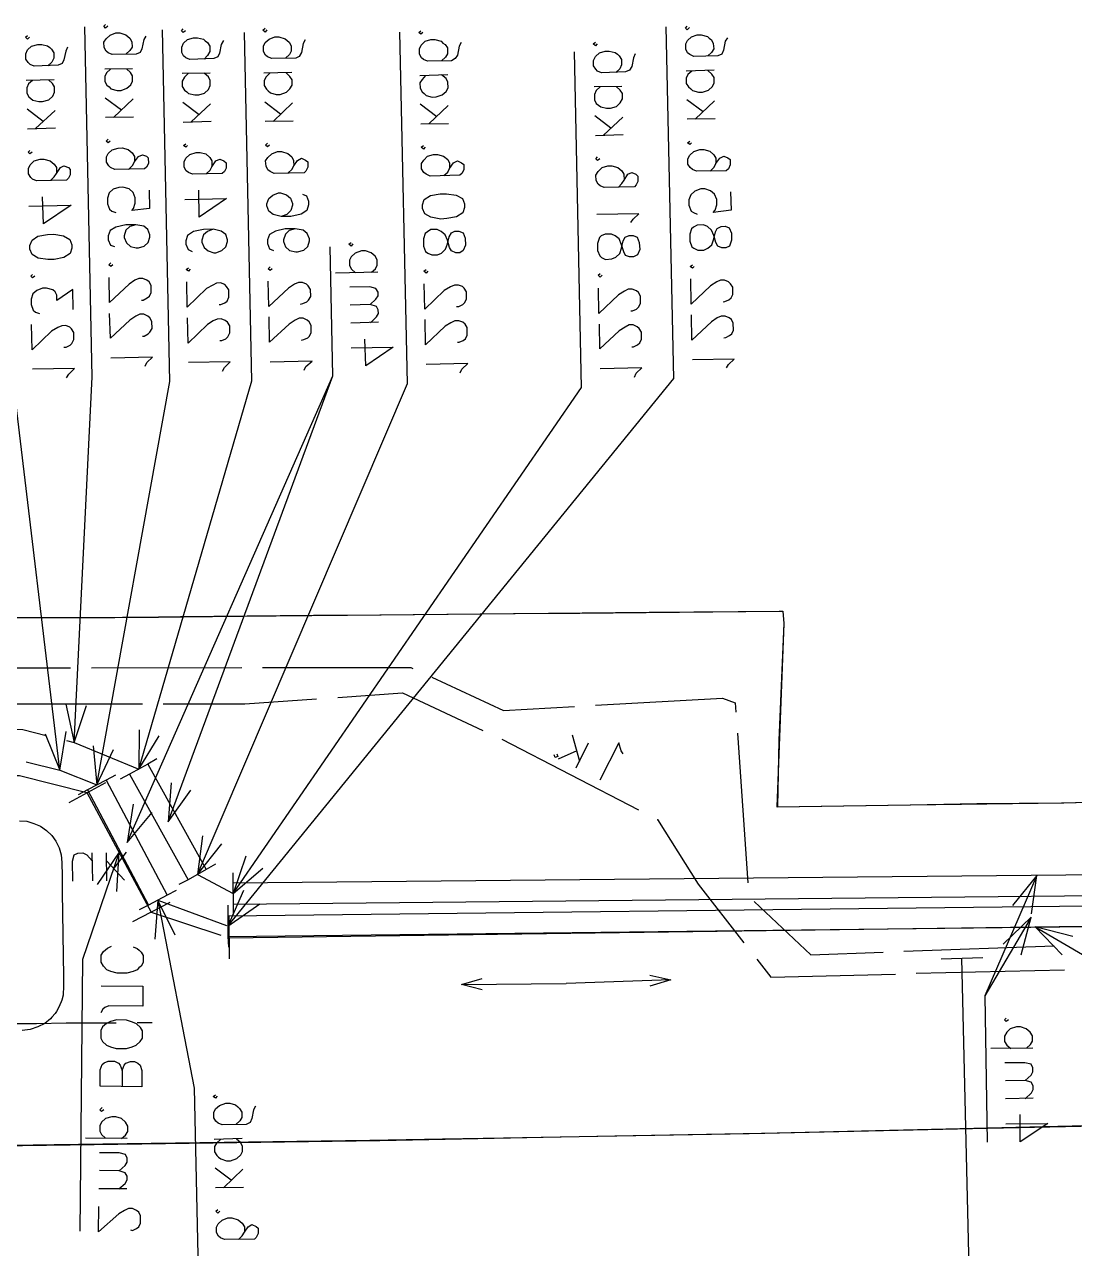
# Model space of a CAD drawing. Header units: metres. Extents: x 131 to 658, y 22 to 173.
# Drawn here: x 371.85 to 398.14, y 120.64 to 151.29 of the extents above; entities that cross this region are included whole.
import ezdxf

# ---------------------------------------------------------------- set-up
doc = ezdxf.new("R2010")
doc.units = ezdxf.units.M
for name, color, linetype in [('BOUNDARY', 7, 'Continuous'), ('CURB', 7, 'Continuous'), ('ELECTR_CABLE', 7, 'Continuous'), ('ELECTR_CABLE_COMM', 7, 'Continuous'), ('GRASS', 7, 'Continuous'), ('OVERHEAD_POWER_LINE', 7, 'Continuous'), ('ROAD', 7, 'Continuous'), ('SIDEWALK_PATH', 7, 'Continuous'), ('WATER_PIPELINE', 7, 'Continuous')]:
    doc.layers.add(name, color=color, linetype=linetype)

msp = doc.modelspace()

# ---------------------------------------------------------------- linework, layer by layer
at = {"layer": 'BOUNDARY'}
msp.add_lwpolyline([(370.765, 136.442), (373.284, 136.442), (373.284, 136.442), (374.094, 136.442), (375.759, 136.464), (379.088, 136.498), (380.752, 136.509), (384.092, 136.542), (385.757, 136.553), (389.086, 136.586), (390.75, 136.597), (390.839, 136.597), (390.839, 136.597), (390.861, 136.287), (390.861, 136.287), (390.739, 133.368), (390.706, 131.704), (394.035, 131.748), (395.699, 131.781), (397.819, 131.804), (397.819, 131.804), (397.874, 131.804), (397.874, 131.804), (399.029, 131.837)], dxfattribs=at)
at = {"layer": 'CURB'}
for points in [[(371.631, 126.277), (372.152, 126.277), (372.896, 126.289), (373.417, 126.289), (374.15, 126.289)], [(375.048, 126.289), (374.671, 126.289)]]:
    msp.add_lwpolyline(points, dxfattribs=at)
at = {"layer": 'ELECTR_CABLE'}
for points in [[(372.885, 134.267), (373.095, 133.313), (373.095, 133.313), (373.55, 142.468), (373.55, 142.468), (373.362, 151.234)], [(373.573, 133.224), (373.661, 132.248), (373.661, 132.248), (375.492, 142.346), (375.492, 142.346), (375.304, 151.156)], [(373.939, 151.245), (373.883, 151.201), (373.883, 151.201), (373.839, 151.245), (373.839, 151.245), (373.883, 151.29)], [(375.881, 151.134), (375.825, 151.09), (375.825, 151.09), (375.781, 151.134), (375.781, 151.134), (375.825, 151.179)], [(376.313, 130.971), (376.18, 130.006), (376.18, 130.006), (381.44, 142.301), (381.44, 142.301), (381.251, 151.101)], [(377.334, 129.607), (376.946, 128.708), (376.946, 128.708), (388.109, 142.423), (388.109, 142.423), (387.921, 151.234)], [(377.922, 151.156), (377.878, 151.101), (377.878, 151.101), (377.823, 151.145), (377.823, 151.145), (377.878, 151.201)], [(381.829, 151.09), (381.773, 151.045), (381.773, 151.045), (381.729, 151.09), (381.729, 151.09), (381.773, 151.134)], [(388.498, 151.212), (388.442, 151.156), (388.442, 151.156), (388.398, 151.201), (388.398, 151.201), (388.442, 151.245)], [(372.374, 133.524), (372.74, 132.614), (372.74, 132.614), (371.597, 142.179), (371.597, 142.179), (371.409, 151.034)], [(371.975, 150.968), (371.93, 150.923), (371.93, 150.923), (371.875, 150.968), (371.875, 150.968), (371.93, 151.012)], [(374.893, 151.001), (374.838, 150.912), (374.838, 150.912), (374.793, 150.679), (374.793, 150.679), (374.749, 150.59), (374.749, 150.59), (374.649, 150.546), (374.649, 150.546), (374.05, 150.535), (374.05, 150.535), (373.95, 150.579), (373.95, 150.579), (373.894, 150.624), (373.894, 150.624), (373.85, 150.713), (373.85, 150.713), (373.839, 150.846), (373.839, 150.846), (373.894, 150.934), (373.894, 150.934), (373.994, 151.023), (373.994, 151.023), (374.138, 151.079), (374.138, 151.079), (374.238, 151.079), (374.238, 151.079), (374.394, 151.034), (374.394, 151.034), (374.438, 150.99), (374.438, 150.99), (374.494, 150.946), (374.494, 150.946), (374.538, 150.857), (374.538, 150.857), (374.549, 150.724), (374.549, 150.724), (374.494, 150.635), (374.494, 150.635), (374.394, 150.546)], [(374.727, 133.624), (374.715, 132.647), (374.715, 132.647), (377.545, 142.368), (377.545, 142.368), (377.357, 151.09)], [(376.835, 150.89), (376.779, 150.79), (376.779, 150.79), (376.735, 150.568), (376.735, 150.568), (376.691, 150.48), (376.691, 150.48), (376.591, 150.435), (376.591, 150.435), (375.992, 150.413), (375.992, 150.413), (375.892, 150.457), (375.892, 150.457), (375.836, 150.502), (375.836, 150.502), (375.792, 150.59), (375.792, 150.59), (375.792, 150.724), (375.792, 150.724), (375.836, 150.824), (375.836, 150.824), (375.936, 150.912), (375.936, 150.912), (376.08, 150.957), (376.08, 150.957), (376.18, 150.957), (376.18, 150.957), (376.336, 150.923), (376.336, 150.923), (376.38, 150.879), (376.38, 150.879), (376.435, 150.835), (376.435, 150.835), (376.491, 150.746), (376.491, 150.746), (376.491, 150.613), (376.491, 150.613), (376.435, 150.513), (376.435, 150.513), (376.347, 150.424)], [(378.877, 150.901), (378.832, 150.812), (378.832, 150.812), (378.788, 150.59), (378.788, 150.59), (378.733, 150.491), (378.733, 150.491), (378.644, 150.446), (378.644, 150.446), (378.045, 150.435), (378.045, 150.435), (377.934, 150.48), (377.934, 150.48), (377.889, 150.524), (377.889, 150.524), (377.834, 150.613), (377.834, 150.613), (377.834, 150.746), (377.834, 150.746), (377.878, 150.835), (377.878, 150.835), (377.978, 150.923), (377.978, 150.923), (378.122, 150.979), (378.122, 150.979), (378.222, 150.979), (378.222, 150.979), (378.377, 150.934), (378.377, 150.934), (378.433, 150.89), (378.433, 150.89), (378.477, 150.846), (378.477, 150.846), (378.533, 150.757), (378.533, 150.757), (378.533, 150.624), (378.533, 150.624), (378.488, 150.535), (378.488, 150.535), (378.389, 150.446)], [(382.783, 150.835), (382.738, 150.746), (382.738, 150.746), (382.694, 150.524), (382.694, 150.524), (382.639, 150.435), (382.639, 150.435), (382.539, 150.38), (382.539, 150.38), (381.939, 150.369), (381.939, 150.369), (381.84, 150.413), (381.84, 150.413), (381.795, 150.457), (381.795, 150.457), (381.74, 150.546), (381.74, 150.546), (381.74, 150.679), (381.74, 150.679), (381.784, 150.768), (381.784, 150.768), (381.884, 150.868), (381.884, 150.868), (382.028, 150.912), (382.028, 150.912), (382.128, 150.912), (382.128, 150.912), (382.283, 150.868), (382.283, 150.868), (382.328, 150.824), (382.328, 150.824), (382.383, 150.79), (382.383, 150.79), (382.439, 150.701), (382.439, 150.701), (382.439, 150.557), (382.439, 150.557), (382.394, 150.468), (382.394, 150.468), (382.295, 150.38)], [(386.19, 150.801), (386.145, 150.757), (386.145, 150.757), (386.09, 150.801), (386.09, 150.801), (386.145, 150.846)], [(389.452, 150.957), (389.397, 150.868), (389.397, 150.868), (389.352, 150.646), (389.352, 150.646), (389.308, 150.546), (389.308, 150.546), (389.208, 150.502), (389.208, 150.502), (388.609, 150.491), (388.609, 150.491), (388.509, 150.535), (388.509, 150.535), (388.453, 150.579), (388.453, 150.579), (388.409, 150.668), (388.409, 150.668), (388.409, 150.801), (388.409, 150.801), (388.453, 150.89), (388.453, 150.89), (388.553, 150.979), (388.553, 150.979), (388.697, 151.034), (388.697, 151.034), (388.797, 151.034), (388.797, 151.034), (388.953, 150.99), (388.953, 150.99), (388.997, 150.946), (388.997, 150.946), (389.052, 150.901), (389.052, 150.901), (389.097, 150.812), (389.097, 150.812), (389.108, 150.679), (389.108, 150.679), (389.052, 150.59), (389.052, 150.59), (388.964, 150.502)], [(372.929, 150.724), (372.885, 150.624), (372.885, 150.624), (372.84, 150.402), (372.84, 150.402), (372.796, 150.313), (372.796, 150.313), (372.696, 150.269), (372.696, 150.269), (372.097, 150.246), (372.097, 150.246), (371.997, 150.291), (371.997, 150.291), (371.941, 150.335), (371.941, 150.335), (371.886, 150.424), (371.886, 150.424), (371.886, 150.557), (371.886, 150.557), (371.93, 150.657), (371.93, 150.657), (372.03, 150.746), (372.03, 150.746), (372.185, 150.79), (372.185, 150.79), (372.285, 150.79), (372.285, 150.79), (372.43, 150.757), (372.43, 150.757), (372.485, 150.713), (372.485, 150.713), (372.529, 150.668), (372.529, 150.668), (372.585, 150.579), (372.585, 150.579), (372.585, 150.446), (372.585, 150.446), (372.541, 150.346), (372.541, 150.346), (372.441, 150.258)], [(377.39, 130.461), (377.079, 129.529), (377.079, 129.529), (385.801, 142.201), (385.801, 142.201), (385.624, 150.602)], [(387.144, 150.557), (387.099, 150.457), (387.099, 150.457), (387.055, 150.235), (387.055, 150.235), (387, 150.147), (387, 150.147), (386.9, 150.102), (386.9, 150.102), (386.301, 150.08), (386.301, 150.08), (386.201, 150.124), (386.201, 150.124), (386.156, 150.169), (386.156, 150.169), (386.101, 150.258), (386.101, 150.258), (386.101, 150.391), (386.101, 150.391), (386.145, 150.491), (386.145, 150.491), (386.245, 150.579), (386.245, 150.579), (386.389, 150.624), (386.389, 150.624), (386.489, 150.624), (386.489, 150.624), (386.644, 150.59), (386.644, 150.59), (386.7, 150.546), (386.7, 150.546), (386.744, 150.502), (386.744, 150.502), (386.8, 150.413), (386.8, 150.413), (386.8, 150.28), (386.8, 150.28), (386.755, 150.18), (386.755, 150.18), (386.656, 150.091)], [(372.596, 149.902), (371.897, 149.891)], [(372.052, 149.891), (371.952, 149.803), (371.952, 149.803), (371.908, 149.703), (371.908, 149.703), (371.908, 149.57), (371.908, 149.57), (371.963, 149.481), (371.963, 149.481), (372.008, 149.436), (372.008, 149.436), (372.063, 149.392), (372.063, 149.392), (372.208, 149.359), (372.208, 149.359), (372.307, 149.359), (372.307, 149.359), (372.463, 149.403), (372.463, 149.403), (372.563, 149.492), (372.563, 149.492), (372.607, 149.592), (372.607, 149.592), (372.607, 149.725), (372.607, 149.725), (372.552, 149.814), (372.552, 149.814), (372.452, 149.902)], [(374.005, 150.169), (373.905, 150.08), (373.905, 150.08), (373.861, 149.991), (373.861, 149.991), (373.861, 149.858), (373.861, 149.858), (373.917, 149.769), (373.917, 149.769), (373.972, 149.725), (373.972, 149.725), (374.016, 149.681), (374.016, 149.681), (374.172, 149.636), (374.172, 149.636), (374.272, 149.636), (374.272, 149.636), (374.416, 149.692), (374.416, 149.692), (374.516, 149.78), (374.516, 149.78), (374.56, 149.869), (374.56, 149.869), (374.56, 150.002), (374.56, 150.002), (374.505, 150.091), (374.505, 150.091), (374.405, 150.18)], [(374.56, 150.18), (373.861, 150.169)], [(375.947, 150.058), (375.858, 149.969), (375.858, 149.969), (375.803, 149.869), (375.803, 149.869), (375.803, 149.736), (375.803, 149.736), (375.858, 149.647), (375.858, 149.647), (375.914, 149.603), (375.914, 149.603), (375.958, 149.558), (375.958, 149.558), (376.114, 149.525), (376.114, 149.525), (376.214, 149.525), (376.214, 149.525), (376.358, 149.57), (376.358, 149.57), (376.458, 149.658), (376.458, 149.658), (376.502, 149.758), (376.502, 149.758), (376.502, 149.891), (376.502, 149.891), (376.458, 149.98), (376.458, 149.98), (376.347, 150.069)], [(376.502, 150.069), (375.803, 150.058)], [(378.544, 150.091), (377.845, 150.069)], [(378, 150.08), (377.9, 149.98), (377.9, 149.98), (377.856, 149.891), (377.856, 149.891), (377.856, 149.758), (377.856, 149.758), (377.911, 149.669), (377.911, 149.669), (377.956, 149.625), (377.956, 149.625), (378.011, 149.581), (378.011, 149.581), (378.155, 149.536), (378.155, 149.536), (378.255, 149.536), (378.255, 149.536), (378.411, 149.592), (378.411, 149.592), (378.499, 149.681), (378.499, 149.681), (378.555, 149.769), (378.555, 149.769), (378.555, 149.902), (378.555, 149.902), (378.499, 149.991), (378.499, 149.991), (378.4, 150.08)], [(381.895, 150.013), (381.806, 149.914), (381.806, 149.914), (381.751, 149.825), (381.751, 149.825), (381.762, 149.692), (381.762, 149.692), (381.806, 149.603), (381.806, 149.603), (381.862, 149.558), (381.862, 149.558), (381.906, 149.514), (381.906, 149.514), (382.062, 149.47), (382.062, 149.47), (382.161, 149.481), (382.161, 149.481), (382.306, 149.525), (382.306, 149.525), (382.406, 149.614), (382.406, 149.614), (382.461, 149.703), (382.461, 149.703), (382.45, 149.847), (382.45, 149.847), (382.406, 149.936), (382.406, 149.936), (382.295, 150.025)], [(382.45, 150.025), (381.751, 150.002)], [(389.119, 150.147), (388.42, 150.124)], [(388.564, 150.124), (388.464, 150.036), (388.464, 150.036), (388.42, 149.947), (388.42, 149.947), (388.42, 149.814), (388.42, 149.814), (388.475, 149.725), (388.475, 149.725), (388.531, 149.681), (388.531, 149.681), (388.575, 149.636), (388.575, 149.636), (388.731, 149.592), (388.731, 149.592), (388.831, 149.592), (388.831, 149.592), (388.975, 149.647), (388.975, 149.647), (389.075, 149.736), (389.075, 149.736), (389.119, 149.825), (389.119, 149.825), (389.119, 149.958), (389.119, 149.958), (389.064, 150.047), (389.064, 150.047), (388.964, 150.136)], [(386.811, 149.736), (386.112, 149.725)], [(386.267, 149.725), (386.167, 149.636), (386.167, 149.636), (386.123, 149.536), (386.123, 149.536), (386.123, 149.403), (386.123, 149.403), (386.167, 149.314), (386.167, 149.314), (386.223, 149.27), (386.223, 149.27), (386.278, 149.226), (386.278, 149.226), (386.423, 149.192), (386.423, 149.192), (386.522, 149.192), (386.522, 149.192), (386.678, 149.237), (386.678, 149.237), (386.767, 149.325), (386.767, 149.325), (386.822, 149.425), (386.822, 149.425), (386.822, 149.558), (386.822, 149.558), (386.767, 149.647), (386.767, 149.647), (386.667, 149.736)], [(374.283, 149.148), (373.872, 149.448)], [(374.571, 149.425), (374.083, 148.959)], [(376.225, 149.026), (375.814, 149.337)], [(376.513, 149.303), (376.025, 148.848)], [(378.266, 149.048), (377.867, 149.348)], [(378.566, 149.325), (378.078, 148.859)], [(382.173, 148.981), (381.762, 149.292)], [(388.842, 149.104), (388.431, 149.403)], [(389.13, 149.381), (388.642, 148.915)], [(372.319, 148.859), (371.919, 149.17)], [(372.618, 149.137), (372.13, 148.682)], [(374.582, 148.97), (373.883, 148.959)], [(382.461, 149.259), (381.973, 148.804)], [(386.534, 148.693), (386.134, 149.004)], [(386.833, 148.97), (386.345, 148.515)], [(372.629, 148.693), (371.93, 148.671)], [(376.524, 148.859), (375.825, 148.837)], [(378.577, 148.87), (377.878, 148.859)], [(382.472, 148.804), (381.773, 148.793)], [(389.141, 148.926), (388.442, 148.915)], [(373.994, 148.371), (373.95, 148.327), (373.95, 148.327), (373.894, 148.371), (373.894, 148.371), (373.95, 148.416)], [(386.844, 148.526), (386.145, 148.504)], [(388.553, 148.327), (388.509, 148.282), (388.509, 148.282), (388.453, 148.327), (388.453, 148.327), (388.509, 148.371)], [(372.041, 148.094), (371.986, 148.049), (371.986, 148.049), (371.941, 148.094), (371.941, 148.094), (371.986, 148.138)], [(374.46, 147.661), (374.56, 147.761), (374.56, 147.761), (374.605, 147.85), (374.605, 147.85), (374.704, 147.983), (374.704, 147.983), (374.804, 148.027), (374.804, 148.027), (374.904, 147.994), (374.904, 147.994), (374.949, 147.949), (374.949, 147.949), (374.96, 147.805), (374.96, 147.805), (374.904, 147.716), (374.904, 147.716), (374.86, 147.672), (374.86, 147.672), (374.116, 147.661), (374.116, 147.661), (374.005, 147.705), (374.005, 147.705), (373.961, 147.75), (373.961, 147.75), (373.905, 147.838), (373.905, 147.838), (373.905, 147.972), (373.905, 147.972), (373.95, 148.06), (373.95, 148.06), (374.05, 148.149), (374.05, 148.149), (374.194, 148.194), (374.194, 148.194), (374.294, 148.205), (374.294, 148.205), (374.449, 148.16), (374.449, 148.16), (374.549, 148.072), (374.549, 148.072), (374.605, 147.983), (374.605, 147.983), (374.605, 147.85)], [(375.936, 148.26), (375.892, 148.216), (375.892, 148.216), (375.836, 148.26), (375.836, 148.26), (375.892, 148.305)], [(376.402, 147.55), (376.502, 147.639), (376.502, 147.639), (376.546, 147.728), (376.546, 147.728), (376.646, 147.872), (376.646, 147.872), (376.746, 147.916), (376.746, 147.916), (376.846, 147.872), (376.846, 147.872), (376.902, 147.827), (376.902, 147.827), (376.902, 147.694), (376.902, 147.694), (376.857, 147.605), (376.857, 147.605), (376.802, 147.561), (376.802, 147.561), (376.058, 147.539), (376.058, 147.539), (375.958, 147.583), (375.958, 147.583), (375.903, 147.628), (375.903, 147.628), (375.847, 147.716), (375.847, 147.716), (375.847, 147.85), (375.847, 147.85), (375.892, 147.938), (375.892, 147.938), (375.992, 148.038), (375.992, 148.038), (376.147, 148.083), (376.147, 148.083), (376.247, 148.083), (376.247, 148.083), (376.391, 148.049), (376.391, 148.049), (376.491, 147.961), (376.491, 147.961), (376.546, 147.872), (376.546, 147.872), (376.546, 147.728)], [(377.989, 148.271), (377.934, 148.227), (377.934, 148.227), (377.889, 148.271), (377.889, 148.271), (377.934, 148.316)], [(378.455, 147.572), (378.544, 147.661), (378.544, 147.661), (378.599, 147.75), (378.599, 147.75), (378.688, 147.883), (378.688, 147.883), (378.788, 147.938), (378.788, 147.938), (378.888, 147.894), (378.888, 147.894), (378.943, 147.85), (378.943, 147.85), (378.943, 147.716), (378.943, 147.716), (378.899, 147.617), (378.899, 147.617), (378.855, 147.572), (378.855, 147.572), (378.1, 147.561), (378.1, 147.561), (378, 147.605), (378, 147.605), (377.945, 147.65), (377.945, 147.65), (377.9, 147.739), (377.9, 147.739), (377.889, 147.872), (377.889, 147.872), (377.945, 147.961), (377.945, 147.961), (378.045, 148.049), (378.045, 148.049), (378.189, 148.105), (378.189, 148.105), (378.289, 148.105), (378.289, 148.105), (378.444, 148.06), (378.444, 148.06), (378.544, 147.972), (378.544, 147.972), (378.588, 147.883), (378.588, 147.883), (378.599, 147.75)], [(381.884, 148.216), (381.84, 148.171), (381.84, 148.171), (381.784, 148.216), (381.784, 148.216), (381.84, 148.26)], [(382.35, 147.506), (382.45, 147.594), (382.45, 147.594), (382.494, 147.683), (382.494, 147.683), (382.594, 147.827), (382.594, 147.827), (382.694, 147.872), (382.694, 147.872), (382.794, 147.827), (382.794, 147.827), (382.849, 147.783), (382.849, 147.783), (382.849, 147.65), (382.849, 147.65), (382.805, 147.561), (382.805, 147.561), (382.75, 147.517), (382.75, 147.517), (382.006, 147.494), (382.006, 147.494), (381.906, 147.539), (381.906, 147.539), (381.851, 147.583), (381.851, 147.583), (381.795, 147.672), (381.795, 147.672), (381.795, 147.805), (381.795, 147.805), (381.851, 147.894), (381.851, 147.894), (381.939, 147.994), (381.939, 147.994), (382.095, 148.038), (382.095, 148.038), (382.195, 148.038), (382.195, 148.038), (382.339, 147.994), (382.339, 147.994), (382.45, 147.905), (382.45, 147.905), (382.494, 147.816), (382.494, 147.816), (382.494, 147.683)], [(389.019, 147.617), (389.119, 147.716), (389.119, 147.716), (389.163, 147.805), (389.163, 147.805), (389.263, 147.938), (389.263, 147.938), (389.363, 147.994), (389.363, 147.994), (389.463, 147.949), (389.463, 147.949), (389.519, 147.905), (389.519, 147.905), (389.519, 147.772), (389.519, 147.772), (389.474, 147.672), (389.474, 147.672), (389.419, 147.628), (389.419, 147.628), (388.675, 147.617), (388.675, 147.617), (388.575, 147.661), (388.575, 147.661), (388.52, 147.705), (388.52, 147.705), (388.464, 147.794), (388.464, 147.794), (388.464, 147.927), (388.464, 147.927), (388.509, 148.016), (388.509, 148.016), (388.609, 148.105), (388.609, 148.105), (388.764, 148.16), (388.764, 148.16), (388.864, 148.16), (388.864, 148.16), (389.008, 148.116), (389.008, 148.116), (389.108, 148.027), (389.108, 148.027), (389.163, 147.938), (389.163, 147.938), (389.163, 147.805)], [(372.507, 147.384), (372.596, 147.472), (372.596, 147.472), (372.651, 147.561), (372.651, 147.561), (372.751, 147.705), (372.751, 147.705), (372.84, 147.75), (372.84, 147.75), (372.951, 147.705), (372.951, 147.705), (372.995, 147.661), (372.995, 147.661), (372.995, 147.528), (372.995, 147.528), (372.951, 147.439), (372.951, 147.439), (372.907, 147.395), (372.907, 147.395), (372.152, 147.372), (372.152, 147.372), (372.052, 147.417), (372.052, 147.417), (372.008, 147.461), (372.008, 147.461), (371.952, 147.55), (371.952, 147.55), (371.952, 147.683), (371.952, 147.683), (371.997, 147.772), (371.997, 147.772), (372.097, 147.872), (372.097, 147.872), (372.241, 147.916), (372.241, 147.916), (372.341, 147.916), (372.341, 147.916), (372.496, 147.872), (372.496, 147.872), (372.596, 147.794), (372.596, 147.794), (372.651, 147.705), (372.651, 147.705), (372.651, 147.561)], [(386.256, 147.927), (386.201, 147.883), (386.201, 147.883), (386.156, 147.927), (386.156, 147.927), (386.201, 147.972)], [(386.722, 147.217), (386.811, 147.306), (386.811, 147.306), (386.866, 147.395), (386.866, 147.395), (386.955, 147.539), (386.955, 147.539), (387.055, 147.583), (387.055, 147.583), (387.155, 147.539), (387.155, 147.539), (387.21, 147.494), (387.21, 147.494), (387.21, 147.361), (387.21, 147.361), (387.166, 147.273), (387.166, 147.273), (387.122, 147.228), (387.122, 147.228), (386.367, 147.206), (386.367, 147.206), (386.267, 147.25), (386.267, 147.25), (386.212, 147.295), (386.212, 147.295), (386.167, 147.384), (386.167, 147.384), (386.156, 147.517), (386.156, 147.517), (386.212, 147.605), (386.212, 147.605), (386.312, 147.705), (386.312, 147.705), (386.456, 147.75), (386.456, 147.75), (386.556, 147.75), (386.556, 147.75), (386.711, 147.705), (386.711, 147.705), (386.811, 147.628), (386.811, 147.628), (386.855, 147.539), (386.855, 147.539), (386.866, 147.395)], [(374.971, 147.139), (374.982, 146.684), (374.982, 146.684), (374.538, 146.629), (374.538, 146.629), (374.582, 146.684), (374.582, 146.684), (374.627, 146.818), (374.627, 146.818), (374.627, 146.951), (374.627, 146.951), (374.571, 147.084), (374.571, 147.084), (374.471, 147.173), (374.471, 147.173), (374.316, 147.217), (374.316, 147.217), (374.216, 147.206), (374.216, 147.206), (374.072, 147.162), (374.072, 147.162), (373.972, 147.073), (373.972, 147.073), (373.928, 146.94), (373.928, 146.94), (373.928, 146.795), (373.928, 146.795), (373.983, 146.662), (373.983, 146.662), (374.039, 146.618), (374.039, 146.618), (374.138, 146.585)], [(375.87, 146.906), (376.913, 146.929), (376.913, 146.929), (376.225, 146.462), (376.225, 146.462), (376.214, 147.139)], [(389.53, 147.095), (389.541, 146.64), (389.541, 146.64), (389.097, 146.585), (389.097, 146.585), (389.141, 146.64), (389.141, 146.64), (389.186, 146.773), (389.186, 146.773), (389.186, 146.906), (389.186, 146.906), (389.13, 147.04), (389.13, 147.04), (389.03, 147.128), (389.03, 147.128), (388.886, 147.173), (388.886, 147.173), (388.786, 147.173), (388.786, 147.173), (388.631, 147.117), (388.631, 147.117), (388.531, 147.028), (388.531, 147.028), (388.487, 146.895), (388.487, 146.895), (388.487, 146.762), (388.487, 146.762), (388.542, 146.618), (388.542, 146.618), (388.598, 146.585), (388.598, 146.585), (388.697, 146.54)], [(371.963, 146.74), (373.018, 146.762), (373.018, 146.762), (372.33, 146.296), (372.33, 146.296), (372.307, 146.973)], [(378.81, 147.04), (378.91, 146.995), (378.91, 146.995), (378.966, 146.862), (378.966, 146.862), (378.966, 146.773), (378.966, 146.773), (378.921, 146.629), (378.921, 146.629), (378.777, 146.54), (378.777, 146.54), (378.522, 146.485), (378.522, 146.485), (378.278, 146.485), (378.278, 146.485), (378.078, 146.529), (378.078, 146.529), (377.967, 146.618), (377.967, 146.618), (377.922, 146.751), (377.922, 146.751), (377.922, 146.795), (377.922, 146.795), (377.967, 146.929), (377.967, 146.929), (378.067, 147.017), (378.067, 147.017), (378.211, 147.073), (378.211, 147.073), (378.266, 147.073), (378.266, 147.073), (378.411, 147.028), (378.411, 147.028), (378.511, 146.94), (378.511, 146.94), (378.566, 146.806), (378.566, 146.806), (378.566, 146.762), (378.566, 146.762), (378.522, 146.629), (378.522, 146.629), (378.422, 146.529), (378.422, 146.529), (378.278, 146.485)], [(382.872, 146.707), (382.827, 146.573), (382.827, 146.573), (382.672, 146.474), (382.672, 146.474), (382.428, 146.429), (382.428, 146.429), (382.272, 146.418), (382.272, 146.418), (382.028, 146.462), (382.028, 146.462), (381.873, 146.551), (381.873, 146.551), (381.817, 146.684), (381.817, 146.684), (381.817, 146.773), (381.817, 146.773), (381.862, 146.906), (381.862, 146.906), (382.017, 147.006), (382.017, 147.006), (382.261, 147.051), (382.261, 147.051), (382.417, 147.051), (382.417, 147.051), (382.661, 147.017), (382.661, 147.017), (382.816, 146.929), (382.816, 146.929), (382.872, 146.795), (382.872, 146.795), (382.872, 146.707)], [(387.033, 146.329), (387.088, 146.418), (387.088, 146.418), (387.233, 146.551), (387.233, 146.551), (386.178, 146.529)], [(374.638, 146.274), (374.494, 146.229), (374.494, 146.229), (374.394, 146.141), (374.394, 146.141), (374.349, 145.996), (374.349, 145.996), (374.349, 145.952), (374.349, 145.952), (374.405, 145.819), (374.405, 145.819), (374.505, 145.73), (374.505, 145.73), (374.649, 145.697), (374.649, 145.697), (374.704, 145.697), (374.704, 145.697), (374.849, 145.741), (374.849, 145.741), (374.949, 145.83), (374.949, 145.83), (374.993, 145.963), (374.993, 145.963), (374.993, 146.019), (374.993, 146.019), (374.937, 146.152), (374.937, 146.152), (374.838, 146.241), (374.838, 146.241), (374.638, 146.274), (374.638, 146.274), (374.394, 146.274), (374.394, 146.274), (374.138, 146.218), (374.138, 146.218), (373.994, 146.13), (373.994, 146.13), (373.95, 145.996), (373.95, 145.996), (373.95, 145.897), (373.95, 145.897), (374.005, 145.763), (374.005, 145.763), (374.105, 145.73)], [(389.552, 145.885), (389.507, 145.741), (389.507, 145.741), (389.408, 145.697), (389.408, 145.697), (389.308, 145.697), (389.308, 145.697), (389.208, 145.741), (389.208, 145.741), (389.163, 145.83), (389.163, 145.83), (389.108, 146.008), (389.108, 146.008), (389.052, 146.141), (389.052, 146.141), (388.953, 146.229), (388.953, 146.229), (388.853, 146.274), (388.853, 146.274), (388.697, 146.263), (388.697, 146.263), (388.598, 146.218), (388.598, 146.218), (388.553, 146.174), (388.553, 146.174), (388.509, 146.041), (388.509, 146.041), (388.509, 145.863), (388.509, 145.863), (388.564, 145.719), (388.564, 145.719), (388.609, 145.686), (388.609, 145.686), (388.709, 145.641), (388.709, 145.641), (388.864, 145.641), (388.864, 145.641), (388.964, 145.686), (388.964, 145.686), (389.064, 145.774), (389.064, 145.774), (389.108, 145.919), (389.108, 145.919), (389.152, 146.096), (389.152, 146.096), (389.197, 146.185), (389.197, 146.185), (389.297, 146.229), (389.297, 146.229), (389.397, 146.241), (389.397, 146.241), (389.496, 146.196), (389.496, 146.196), (389.552, 146.063), (389.552, 146.063), (389.552, 145.885)], [(373.04, 145.686), (372.995, 145.553), (372.995, 145.553), (372.84, 145.453), (372.84, 145.453), (372.596, 145.408), (372.596, 145.408), (372.441, 145.408), (372.441, 145.408), (372.197, 145.442), (372.197, 145.442), (372.041, 145.53), (372.041, 145.53), (371.986, 145.664), (371.986, 145.664), (371.986, 145.752), (371.986, 145.752), (372.041, 145.885), (372.041, 145.885), (372.185, 145.985), (372.185, 145.985), (372.43, 146.03), (372.43, 146.03), (372.585, 146.041), (372.585, 146.041), (372.829, 145.996), (372.829, 145.996), (372.984, 145.908), (372.984, 145.908), (373.04, 145.774), (373.04, 145.774), (373.04, 145.686)], [(376.58, 146.163), (376.435, 146.107), (376.435, 146.107), (376.336, 146.019), (376.336, 146.019), (376.291, 145.885), (376.291, 145.885), (376.291, 145.841), (376.291, 145.841), (376.347, 145.708), (376.347, 145.708), (376.447, 145.619), (376.447, 145.619), (376.591, 145.575), (376.591, 145.575), (376.646, 145.575), (376.646, 145.575), (376.791, 145.63), (376.791, 145.63), (376.89, 145.719), (376.89, 145.719), (376.935, 145.852), (376.935, 145.852), (376.935, 145.897), (376.935, 145.897), (376.89, 146.03), (376.89, 146.03), (376.779, 146.118), (376.779, 146.118), (376.58, 146.163), (376.58, 146.163), (376.336, 146.152), (376.336, 146.152), (376.08, 146.107), (376.08, 146.107), (375.936, 146.008), (375.936, 146.008), (375.892, 145.874), (375.892, 145.874), (375.892, 145.786), (375.892, 145.786), (375.947, 145.652), (375.947, 145.652), (376.047, 145.608)], [(378.633, 146.174), (378.477, 146.13), (378.477, 146.13), (378.389, 146.041), (378.389, 146.041), (378.333, 145.897), (378.333, 145.897), (378.333, 145.852), (378.333, 145.852), (378.389, 145.719), (378.389, 145.719), (378.488, 145.63), (378.488, 145.63), (378.644, 145.597), (378.644, 145.597), (378.688, 145.597), (378.688, 145.597), (378.843, 145.641), (378.843, 145.641), (378.943, 145.73), (378.943, 145.73), (378.988, 145.874), (378.988, 145.874), (378.988, 145.919), (378.988, 145.919), (378.932, 146.052), (378.932, 146.052), (378.832, 146.141), (378.832, 146.141), (378.633, 146.174), (378.633, 146.174), (378.377, 146.174), (378.377, 146.174), (378.133, 146.118), (378.133, 146.118), (377.989, 146.03), (377.989, 146.03), (377.934, 145.897), (377.934, 145.897), (377.934, 145.808), (377.934, 145.808), (377.989, 145.675), (377.989, 145.675), (378.089, 145.63)], [(382.894, 145.763), (382.838, 145.63), (382.838, 145.63), (382.75, 145.575), (382.75, 145.575), (382.65, 145.575), (382.65, 145.575), (382.539, 145.619), (382.539, 145.619), (382.494, 145.708), (382.494, 145.708), (382.439, 145.885), (382.439, 145.885), (382.383, 146.019), (382.383, 146.019), (382.283, 146.107), (382.283, 146.107), (382.184, 146.152), (382.184, 146.152), (382.028, 146.152), (382.028, 146.152), (381.939, 146.096), (381.939, 146.096), (381.884, 146.052), (381.884, 146.052), (381.84, 145.919), (381.84, 145.919), (381.84, 145.741), (381.84, 145.741), (381.895, 145.608), (381.895, 145.608), (381.951, 145.564), (381.951, 145.564), (382.05, 145.519), (382.05, 145.519), (382.195, 145.519), (382.195, 145.519), (382.295, 145.564), (382.295, 145.564), (382.394, 145.664), (382.394, 145.664), (382.439, 145.797), (382.439, 145.797), (382.483, 145.974), (382.483, 145.974), (382.539, 146.074), (382.539, 146.074), (382.627, 146.118), (382.627, 146.118), (382.727, 146.118), (382.727, 146.118), (382.838, 146.074), (382.838, 146.074), (382.883, 145.941), (382.883, 145.941), (382.894, 145.763)], [(387.255, 145.652), (387.199, 145.519), (387.199, 145.519), (387.099, 145.475), (387.099, 145.475), (387, 145.475), (387, 145.475), (386.9, 145.508), (386.9, 145.508), (386.855, 145.597), (386.855, 145.597), (386.8, 145.774), (386.8, 145.774), (386.744, 145.919), (386.744, 145.919), (386.644, 145.996), (386.644, 145.996), (386.545, 146.041), (386.545, 146.041), (386.389, 146.041), (386.389, 146.041), (386.289, 145.996), (386.289, 145.996), (386.245, 145.952), (386.245, 145.952), (386.201, 145.808), (386.201, 145.808), (386.201, 145.63), (386.201, 145.63), (386.256, 145.497), (386.256, 145.497), (386.301, 145.453), (386.301, 145.453), (386.4, 145.408), (386.4, 145.408), (386.556, 145.419), (386.556, 145.419), (386.656, 145.464), (386.656, 145.464), (386.755, 145.553), (386.755, 145.553), (386.8, 145.686), (386.8, 145.686), (386.844, 145.874), (386.844, 145.874), (386.889, 145.963), (386.889, 145.963), (386.989, 146.008), (386.989, 146.008), (387.088, 146.008), (387.088, 146.008), (387.188, 145.963), (387.188, 145.963), (387.244, 145.83), (387.244, 145.83), (387.255, 145.652)], [(374.571, 131.77), (374.427, 130.805), (374.427, 130.805), (379.576, 142.49), (379.576, 142.49), (379.509, 145.719)], [(375.526, 132.303), (375.448, 131.326), (375.448, 131.326), (379.576, 142.49), (379.576, 142.49), (379.509, 145.719)], [(380.075, 145.797), (380.031, 145.741), (380.031, 145.741), (379.975, 145.786), (379.975, 145.786), (380.031, 145.83)], [(380.541, 145.086), (380.641, 145.175), (380.641, 145.175), (380.686, 145.264), (380.686, 145.264), (380.686, 145.397), (380.686, 145.397), (380.63, 145.486), (380.63, 145.486), (380.53, 145.575), (380.53, 145.575), (380.386, 145.619), (380.386, 145.619), (380.286, 145.619), (380.286, 145.619), (380.131, 145.564), (380.131, 145.564), (380.031, 145.475), (380.031, 145.475), (379.986, 145.386), (379.986, 145.386), (379.986, 145.253), (379.986, 145.253), (380.042, 145.164), (380.042, 145.164), (380.142, 145.075)], [(374.061, 145.275), (374.016, 145.231), (374.016, 145.231), (373.961, 145.275), (373.961, 145.275), (374.016, 145.32)], [(372.108, 144.987), (372.052, 144.942), (372.052, 144.942), (372.008, 144.987), (372.008, 144.987), (372.052, 145.031)], [(376.003, 145.164), (375.958, 145.109), (375.958, 145.109), (375.903, 145.153), (375.903, 145.153), (375.958, 145.197)], [(378.056, 145.175), (378, 145.131), (378, 145.131), (377.956, 145.175), (377.956, 145.175), (378, 145.22)], [(380.697, 145.086), (379.642, 145.064)], [(381.951, 145.109), (381.906, 145.064), (381.906, 145.064), (381.851, 145.109), (381.851, 145.109), (381.906, 145.153)], [(386.312, 145.009), (386.267, 144.964), (386.267, 144.964), (386.212, 145.009), (386.212, 145.009), (386.267, 145.053)], [(388.62, 145.231), (388.575, 145.186), (388.575, 145.186), (388.52, 145.231), (388.52, 145.231), (388.575, 145.275)], [(373.073, 144.154), (373.062, 144.654), (373.062, 144.654), (372.663, 144.376), (372.663, 144.376), (372.663, 144.509), (372.663, 144.509), (372.618, 144.598), (372.618, 144.598), (372.563, 144.643), (372.563, 144.643), (372.407, 144.687), (372.407, 144.687), (372.307, 144.687), (372.307, 144.687), (372.163, 144.632), (372.163, 144.632), (372.063, 144.543), (372.063, 144.543), (372.019, 144.41), (372.019, 144.41), (372.019, 144.276), (372.019, 144.276), (372.074, 144.132), (372.074, 144.132), (372.13, 144.088), (372.13, 144.088), (372.23, 144.054)], [(374.782, 144.387), (374.826, 144.387), (374.826, 144.387), (374.926, 144.443), (374.926, 144.443), (374.982, 144.487), (374.982, 144.487), (375.026, 144.576), (375.026, 144.576), (375.026, 144.754), (375.026, 144.754), (374.971, 144.842), (374.971, 144.842), (374.915, 144.887), (374.915, 144.887), (374.815, 144.931), (374.815, 144.931), (374.715, 144.931), (374.715, 144.931), (374.616, 144.887), (374.616, 144.887), (374.471, 144.787), (374.471, 144.787), (373.983, 144.332), (373.983, 144.332), (373.972, 144.953)], [(376.724, 144.276), (376.768, 144.276), (376.768, 144.276), (376.868, 144.321), (376.868, 144.321), (376.924, 144.365), (376.924, 144.365), (376.968, 144.465), (376.968, 144.465), (376.968, 144.643), (376.968, 144.643), (376.913, 144.731), (376.913, 144.731), (376.868, 144.776), (376.868, 144.776), (376.757, 144.82), (376.757, 144.82), (376.657, 144.809), (376.657, 144.809), (376.569, 144.765), (376.569, 144.765), (376.413, 144.676), (376.413, 144.676), (375.925, 144.21), (375.925, 144.21), (375.914, 144.842)], [(378.766, 144.288), (378.821, 144.299), (378.821, 144.299), (378.921, 144.343), (378.921, 144.343), (378.966, 144.387), (378.966, 144.387), (379.021, 144.476), (379.021, 144.476), (379.01, 144.654), (379.01, 144.654), (378.954, 144.742), (378.954, 144.742), (378.91, 144.787), (378.91, 144.787), (378.81, 144.831), (378.81, 144.831), (378.71, 144.831), (378.71, 144.831), (378.61, 144.787), (378.61, 144.787), (378.466, 144.687), (378.466, 144.687), (377.967, 144.232), (377.967, 144.232), (377.956, 144.865)], [(380.508, 144.276), (380.652, 144.41), (380.652, 144.41), (380.708, 144.498), (380.708, 144.498), (380.708, 144.587), (380.708, 144.587), (380.652, 144.676), (380.652, 144.676), (380.497, 144.72), (380.497, 144.72), (379.998, 144.709)], [(382.672, 144.232), (382.727, 144.232), (382.727, 144.232), (382.827, 144.276), (382.827, 144.276), (382.872, 144.321), (382.872, 144.321), (382.916, 144.41), (382.916, 144.41), (382.916, 144.598), (382.916, 144.598), (382.861, 144.687), (382.861, 144.687), (382.816, 144.731), (382.816, 144.731), (382.716, 144.765), (382.716, 144.765), (382.616, 144.765), (382.616, 144.765), (382.517, 144.72), (382.517, 144.72), (382.361, 144.632), (382.361, 144.632), (381.873, 144.165), (381.873, 144.165), (381.862, 144.798)], [(387.033, 144.121), (387.077, 144.121), (387.077, 144.121), (387.177, 144.165), (387.177, 144.165), (387.233, 144.221), (387.233, 144.221), (387.277, 144.31), (387.277, 144.31), (387.277, 144.487), (387.277, 144.487), (387.222, 144.576), (387.222, 144.576), (387.177, 144.62), (387.177, 144.62), (387.066, 144.665), (387.066, 144.665), (386.966, 144.665), (386.966, 144.665), (386.878, 144.609), (386.878, 144.609), (386.722, 144.521), (386.722, 144.521), (386.234, 144.054), (386.234, 144.054), (386.223, 144.687)], [(389.341, 144.343), (389.385, 144.354), (389.385, 144.354), (389.485, 144.398), (389.485, 144.398), (389.541, 144.443), (389.541, 144.443), (389.585, 144.532), (389.585, 144.532), (389.585, 144.709), (389.585, 144.709), (389.53, 144.798), (389.53, 144.798), (389.474, 144.842), (389.474, 144.842), (389.374, 144.887), (389.374, 144.887), (389.274, 144.887), (389.274, 144.887), (389.186, 144.842), (389.186, 144.842), (389.03, 144.742), (389.03, 144.742), (388.542, 144.288), (388.542, 144.288), (388.531, 144.92)], [(374.804, 143.489), (374.849, 143.489), (374.849, 143.489), (374.949, 143.544), (374.949, 143.544), (374.993, 143.588), (374.993, 143.588), (375.048, 143.677), (375.048, 143.677), (375.037, 143.855), (375.037, 143.855), (374.993, 143.944), (374.993, 143.944), (374.937, 143.988), (374.937, 143.988), (374.838, 144.032), (374.838, 144.032), (374.738, 144.032), (374.738, 144.032), (374.638, 143.988), (374.638, 143.988), (374.494, 143.888), (374.494, 143.888), (374.005, 143.433), (374.005, 143.433), (373.983, 144.054)], [(380.519, 143.821), (380.663, 143.966), (380.663, 143.966), (380.719, 144.054), (380.719, 144.054), (380.708, 144.143), (380.708, 144.143), (380.663, 144.232), (380.663, 144.232), (380.508, 144.276), (380.508, 144.276), (380.009, 144.265)], [(372.84, 143.211), (372.896, 143.211), (372.896, 143.211), (372.995, 143.256), (372.995, 143.256), (373.04, 143.3), (373.04, 143.3), (373.084, 143.4), (373.084, 143.4), (373.084, 143.577), (373.084, 143.577), (373.029, 143.666), (373.029, 143.666), (372.984, 143.71), (372.984, 143.71), (372.885, 143.755), (372.885, 143.755), (372.785, 143.744), (372.785, 143.744), (372.685, 143.699), (372.685, 143.699), (372.529, 143.611), (372.529, 143.611), (372.041, 143.145), (372.041, 143.145), (372.03, 143.777)], [(376.746, 143.378), (376.791, 143.378), (376.791, 143.378), (376.89, 143.422), (376.89, 143.422), (376.946, 143.466), (376.946, 143.466), (376.99, 143.566), (376.99, 143.566), (376.99, 143.744), (376.99, 143.744), (376.935, 143.833), (376.935, 143.833), (376.879, 143.877), (376.879, 143.877), (376.779, 143.921), (376.779, 143.921), (376.68, 143.91), (376.68, 143.91), (376.58, 143.866), (376.58, 143.866), (376.435, 143.777), (376.435, 143.777), (375.947, 143.311), (375.947, 143.311), (375.936, 143.944)], [(378.788, 143.389), (378.843, 143.4), (378.843, 143.4), (378.943, 143.444), (378.943, 143.444), (378.988, 143.489), (378.988, 143.489), (379.032, 143.577), (379.032, 143.577), (379.032, 143.755), (379.032, 143.755), (378.977, 143.844), (378.977, 143.844), (378.932, 143.888), (378.932, 143.888), (378.832, 143.932), (378.832, 143.932), (378.733, 143.932), (378.733, 143.932), (378.633, 143.888), (378.633, 143.888), (378.477, 143.788), (378.477, 143.788), (377.989, 143.333), (377.989, 143.333), (377.978, 143.966)], [(380.719, 143.833), (380.02, 143.81)], [(382.694, 143.333), (382.738, 143.333), (382.738, 143.333), (382.838, 143.378), (382.838, 143.378), (382.894, 143.422), (382.894, 143.422), (382.938, 143.511), (382.938, 143.511), (382.938, 143.699), (382.938, 143.699), (382.883, 143.788), (382.883, 143.788), (382.827, 143.833), (382.827, 143.833), (382.727, 143.866), (382.727, 143.866), (382.627, 143.866), (382.627, 143.866), (382.528, 143.821), (382.528, 143.821), (382.383, 143.733), (382.383, 143.733), (381.895, 143.267), (381.895, 143.267), (381.884, 143.899)], [(387.055, 143.222), (387.099, 143.222), (387.099, 143.222), (387.199, 143.267), (387.199, 143.267), (387.255, 143.322), (387.255, 143.322), (387.299, 143.411), (387.299, 143.411), (387.299, 143.588), (387.299, 143.588), (387.244, 143.677), (387.244, 143.677), (387.188, 143.722), (387.188, 143.722), (387.088, 143.766), (387.088, 143.766), (386.989, 143.766), (386.989, 143.766), (386.889, 143.71), (386.889, 143.71), (386.744, 143.622), (386.744, 143.622), (386.256, 143.167), (386.256, 143.167), (386.245, 143.788)], [(389.363, 143.444), (389.408, 143.455), (389.408, 143.455), (389.507, 143.5), (389.507, 143.5), (389.563, 143.544), (389.563, 143.544), (389.607, 143.633), (389.607, 143.633), (389.596, 143.81), (389.596, 143.81), (389.552, 143.899), (389.552, 143.899), (389.496, 143.944), (389.496, 143.944), (389.397, 143.988), (389.397, 143.988), (389.297, 143.988), (389.297, 143.988), (389.197, 143.944), (389.197, 143.944), (389.052, 143.844), (389.052, 143.844), (388.564, 143.389), (388.564, 143.389), (388.553, 144.021)], [(380.031, 143.189), (381.085, 143.211), (381.085, 143.211), (380.397, 142.745), (380.397, 142.745), (380.375, 143.411)], [(374.871, 142.734), (374.915, 142.823), (374.915, 142.823), (375.059, 142.956), (375.059, 142.956), (374.016, 142.934)], [(376.813, 142.612), (376.857, 142.701), (376.857, 142.701), (377.001, 142.845), (377.001, 142.845), (375.958, 142.823)], [(378.855, 142.634), (378.899, 142.723), (378.899, 142.723), (379.054, 142.856), (379.054, 142.856), (378, 142.834)], [(389.43, 142.69), (389.474, 142.778), (389.474, 142.778), (389.618, 142.912), (389.618, 142.912), (388.575, 142.889)], [(372.907, 142.445), (372.962, 142.534), (372.962, 142.534), (373.106, 142.678), (373.106, 142.678), (372.052, 142.656)], [(382.761, 142.568), (382.805, 142.656), (382.805, 142.656), (382.949, 142.801), (382.949, 142.801), (381.906, 142.778)], [(387.122, 142.457), (387.166, 142.556), (387.166, 142.556), (387.31, 142.69), (387.31, 142.69), (386.267, 142.667)], [(369.245, 135.177), (373.007, 135.177)], [(373.528, 135.177), (377.29, 135.188)], [(377.811, 135.188), (381.529, 135.188), (381.529, 135.188), (381.573, 135.166)], [(382.05, 134.944), (383.848, 134.112), (383.848, 134.112), (385.624, 134.212)], [(379.698, 134.434), (381.318, 134.556), (381.318, 134.556), (383.327, 133.612)], [(370.954, 134.278), (374.804, 134.278)], [(375.326, 134.278), (377.368, 134.278), (377.368, 134.278), (379.165, 134.4)], [(386.145, 134.245), (389.33, 134.422), (389.33, 134.422), (389.641, 134.3), (389.641, 134.3), (389.663, 134.067)], [(373.095, 133.313), (373.406, 134.234)], [(368.524, 133.723), (371.808, 133.635), (371.808, 133.635), (372.396, 133.49)], [(372.74, 132.614), (372.896, 133.59)], [(372.907, 133.357), (373.095, 133.313), (373.095, 133.313), (374.715, 132.647)], [(374.715, 132.647), (375.226, 133.479)], [(383.804, 133.391), (387.222, 131.626)], [(385.568, 133.501), (385.746, 132.847)], [(389.707, 133.546), (389.962, 129.795)], [(373.661, 132.248), (374.083, 133.135)], [(385.18, 133.024), (385.202, 132.958), (385.202, 132.958), (385.135, 132.936), (385.135, 132.936), (385.113, 133.002)], [(385.679, 133.102), (385.213, 132.891)], [(385.968, 133.291), (385.657, 132.669)], [(386.844, 133.024), (386.789, 133.102), (386.789, 133.102), (386.733, 133.302), (386.733, 133.302), (386.256, 132.37)], [(371.897, 132.825), (372.74, 132.614), (372.74, 132.614), (373.661, 132.248)], [(375.17, 132.902), (374.937, 132.769), (374.937, 132.769), (374.482, 132.514), (374.482, 132.514), (374.249, 132.392)], [(374.937, 132.769), (376.402, 130.128)], [(374.127, 132.492), (373.894, 132.37), (373.894, 132.37), (373.428, 132.125), (373.428, 132.125), (373.195, 132.003)], [(374.482, 132.514), (375.947, 129.873)], [(373.428, 132.125), (374.96, 129.24)], [(373.894, 132.37), (375.426, 129.484)], [(375.448, 131.326), (376.014, 132.114)], [(374.427, 130.805), (375.048, 131.56)], [(387.688, 131.382), (387.699, 131.382), (387.699, 131.382), (388.72, 129.762)], [(376.18, 130.006), (376.791, 130.772)], [(376.635, 130.261), (376.402, 130.128), (376.402, 130.128), (375.947, 129.873), (375.947, 129.873), (375.714, 129.751)], [(376.18, 130.006), (377.079, 129.529)], [(377.068, 129.795), (417.039, 130.184)], [(377.068, 130.05), (377.068, 129.795), (377.068, 129.795), (377.079, 129.263), (377.079, 129.263), (377.079, 129.007)], [(377.079, 129.529), (377.823, 130.161)], [(397.064, 129.018), (397.198, 129.984), (397.198, 129.984), (395.899, 126.965), (395.899, 126.965), (395.955, 123.304)], [(397.198, 129.984), (396.587, 129.229)], [(377.079, 129.263), (417.039, 129.662)], [(388.72, 129.762), (389.863, 128.297)], [(375.648, 129.607), (375.426, 129.484), (375.426, 129.484), (374.96, 129.24), (374.96, 129.24), (374.727, 129.118)], [(375.193, 129.362), (375.115, 128.386)], [(375.193, 129.362), (376.913, 128.73)], [(375.625, 128.486), (375.193, 129.362), (375.193, 129.362), (376.103, 124.657), (376.103, 124.657), (376.291, 115.902)], [(376.946, 128.974), (417.15, 129.44)], [(376.946, 128.708), (377.745, 129.274)], [(376.946, 129.24), (376.946, 128.974), (376.946, 128.974), (376.946, 128.452), (376.946, 128.452), (376.957, 128.186)], [(390.118, 129.329), (391.538, 127.997), (391.538, 127.997), (393.347, 128.064)], [(376.946, 128.452), (417.161, 128.918)], [(396.809, 127.997), (397.053, 128.941), (397.053, 128.941), (395.899, 126.965), (395.899, 126.965), (395.955, 123.304)], [(397.053, 128.941), (396.354, 128.264)], [(393.868, 128.086), (397.63, 128.219)], [(390.184, 127.887), (390.539, 127.432), (390.539, 127.432), (393.658, 127.509)], [(394.801, 127.898), (395.844, 127.931)], [(395.988, 99.69), (395.322, 127.909)], [(394.179, 127.531), (397.886, 127.62)], [(396.487, 126.366), (396.432, 126.322), (396.432, 126.322), (396.387, 126.366), (396.387, 126.366), (396.432, 126.411)], [(396.942, 125.656), (397.042, 125.745), (397.042, 125.745), (397.087, 125.834), (397.087, 125.834), (397.087, 125.967), (397.087, 125.967), (397.031, 126.056), (397.031, 126.056), (396.931, 126.144), (396.931, 126.144), (396.787, 126.189), (396.787, 126.189), (396.687, 126.189), (396.687, 126.189), (396.532, 126.144), (396.532, 126.144), (396.443, 126.056), (396.443, 126.056), (396.387, 125.956), (396.387, 125.956), (396.387, 125.823), (396.387, 125.823), (396.443, 125.734), (396.443, 125.734), (396.543, 125.645)], [(397.098, 125.656), (396.043, 125.645)], [(396.909, 124.846), (397.053, 124.979), (397.053, 124.979), (397.098, 125.068), (397.098, 125.068), (397.098, 125.168), (397.098, 125.168), (397.053, 125.257), (397.053, 125.257), (396.898, 125.29), (396.898, 125.29), (396.399, 125.29)], [(396.909, 124.391), (397.064, 124.535), (397.064, 124.535), (397.109, 124.624), (397.109, 124.624), (397.109, 124.713), (397.109, 124.713), (397.053, 124.802), (397.053, 124.802), (396.909, 124.846), (396.909, 124.846), (396.41, 124.835)], [(376.68, 124.458), (376.635, 124.402), (376.635, 124.402), (376.58, 124.447), (376.58, 124.447), (376.635, 124.491)], [(377.634, 124.202), (377.59, 124.114), (377.59, 124.114), (377.545, 123.892), (377.545, 123.892), (377.501, 123.792), (377.501, 123.792), (377.401, 123.747), (377.401, 123.747), (376.802, 123.736), (376.802, 123.736), (376.702, 123.781), (376.702, 123.781), (376.646, 123.825), (376.646, 123.825), (376.591, 123.914), (376.591, 123.914), (376.591, 124.047), (376.591, 124.047), (376.635, 124.136), (376.635, 124.136), (376.735, 124.225), (376.735, 124.225), (376.89, 124.28), (376.89, 124.28), (376.99, 124.28), (376.99, 124.28), (377.135, 124.236), (377.135, 124.236), (377.19, 124.191), (377.19, 124.191), (377.234, 124.147), (377.234, 124.147), (377.29, 124.058), (377.29, 124.058), (377.29, 123.925), (377.29, 123.925), (377.246, 123.836), (377.246, 123.836), (377.146, 123.747)], [(397.109, 124.402), (396.41, 124.391)], [(396.421, 123.759), (397.475, 123.77), (397.475, 123.77), (396.776, 123.315), (396.776, 123.315), (396.776, 123.992)], [(377.301, 123.392), (376.602, 123.37)], [(376.757, 123.37), (376.657, 123.281), (376.657, 123.281), (376.613, 123.193), (376.613, 123.193), (376.613, 123.059), (376.613, 123.059), (376.669, 122.971), (376.669, 122.971), (376.713, 122.926), (376.713, 122.926), (376.768, 122.882), (376.768, 122.882), (376.913, 122.837), (376.913, 122.837), (377.013, 122.837), (377.013, 122.837), (377.168, 122.893), (377.168, 122.893), (377.268, 122.982), (377.268, 122.982), (377.312, 123.071), (377.312, 123.071), (377.312, 123.204), (377.312, 123.204), (377.257, 123.292), (377.257, 123.292), (377.157, 123.381)], [(377.024, 122.349), (376.624, 122.649)], [(377.323, 122.627), (376.835, 122.161)], [(377.334, 122.172), (376.635, 122.161)], [(376.746, 121.572), (376.691, 121.528), (376.691, 121.528), (376.646, 121.572), (376.646, 121.572), (376.691, 121.617)], [(377.212, 120.862), (377.301, 120.962), (377.301, 120.962), (377.357, 121.051), (377.357, 121.051), (377.456, 121.184), (377.456, 121.184), (377.545, 121.24), (377.545, 121.24), (377.656, 121.195), (377.656, 121.195), (377.701, 121.151), (377.701, 121.151), (377.701, 121.018), (377.701, 121.018), (377.656, 120.918), (377.656, 120.918), (377.612, 120.873), (377.612, 120.873), (376.857, 120.862), (376.857, 120.862), (376.757, 120.907), (376.757, 120.907), (376.713, 120.951), (376.713, 120.951), (376.657, 121.04), (376.657, 121.04), (376.657, 121.173), (376.657, 121.173), (376.702, 121.262), (376.702, 121.262), (376.802, 121.351), (376.802, 121.351), (376.946, 121.406), (376.946, 121.406), (377.046, 121.406), (377.046, 121.406), (377.201, 121.362), (377.201, 121.362), (377.301, 121.273), (377.301, 121.273), (377.357, 121.184), (377.357, 121.184), (377.357, 121.051)]]:
    msp.add_lwpolyline(points, dxfattribs=at)
at = {"layer": 'ELECTR_CABLE_COMM'}
for points in [[(371.464, 132.481), (371.73, 132.481), (371.73, 132.481), (373.417, 132.059)], [(373.883, 132.303), (372.962, 131.804)], [(373.417, 132.059), (375.026, 129.063)], [(374.161, 129.584), (374.227, 130.561), (374.227, 130.561), (373.306, 127.875), (373.306, 127.875), (373.24, 121.073)], [(374.227, 130.561), (373.672, 129.751)], [(375.492, 129.307), (374.56, 128.819)], [(375.026, 129.063), (376.768, 128.486)], [(376.968, 128.419), (417.327, 128.974)], [(376.968, 128.952), (376.979, 127.898)], [(398.096, 128.452), (397.153, 128.697), (397.153, 128.697), (398.44, 127.942), (398.44, 127.942), (398.906, 121.506)], [(397.153, 128.697), (397.83, 127.997)], [(374.571, 128.197), (374.671, 128.153), (374.671, 128.153), (374.727, 128.108), (374.727, 128.108), (374.771, 128.064), (374.771, 128.064), (374.826, 127.975), (374.826, 127.975), (374.826, 127.798), (374.826, 127.798), (374.771, 127.709), (374.771, 127.709), (374.715, 127.665), (374.715, 127.665), (374.671, 127.62), (374.671, 127.62), (374.571, 127.576), (374.571, 127.576), (374.416, 127.531), (374.416, 127.531), (374.172, 127.531), (374.172, 127.531), (374.016, 127.576), (374.016, 127.576), (373.917, 127.62), (373.917, 127.62), (373.828, 127.709), (373.828, 127.709), (373.772, 127.809), (373.772, 127.809), (373.772, 127.986), (373.772, 127.986), (373.828, 128.075), (373.828, 128.075), (373.928, 128.164), (373.928, 128.164), (374.027, 128.208)], [(373.772, 127.221), (374.815, 127.21), (374.815, 127.21), (374.815, 126.71), (374.815, 126.71), (373.961, 126.721), (373.961, 126.721), (373.861, 126.677), (373.861, 126.677), (373.817, 126.633), (373.817, 126.633), (373.761, 126.544)], [(374.804, 125.911), (374.804, 126.089), (374.804, 126.089), (374.76, 126.178), (374.76, 126.178), (374.66, 126.266), (374.66, 126.266), (374.56, 126.311), (374.56, 126.311), (374.405, 126.355), (374.405, 126.355), (374.161, 126.366), (374.161, 126.366), (374.005, 126.322), (374.005, 126.322), (373.905, 126.277), (373.905, 126.277), (373.806, 126.189), (373.806, 126.189), (373.761, 126.1), (373.761, 126.1), (373.761, 125.911), (373.761, 125.911), (373.806, 125.823), (373.806, 125.823), (373.905, 125.734), (373.905, 125.734), (374.005, 125.689), (374.005, 125.689), (374.15, 125.645), (374.15, 125.645), (374.405, 125.645), (374.405, 125.645), (374.549, 125.689), (374.549, 125.689), (374.649, 125.734), (374.649, 125.734), (374.749, 125.823), (374.749, 125.823), (374.804, 125.911)], [(374.294, 125.101), (374.349, 125.234), (374.349, 125.234), (374.394, 125.279), (374.394, 125.279), (374.505, 125.323), (374.505, 125.323), (374.605, 125.323), (374.605, 125.323), (374.693, 125.279), (374.693, 125.279), (374.749, 125.234), (374.749, 125.234), (374.793, 125.101), (374.793, 125.101), (374.793, 124.691), (374.793, 124.691), (373.75, 124.702), (373.75, 124.702), (373.75, 125.112), (373.75, 125.112), (373.794, 125.245), (373.794, 125.245), (373.85, 125.29), (373.85, 125.29), (373.95, 125.334), (373.95, 125.334), (374.105, 125.334), (374.105, 125.334), (374.205, 125.279), (374.205, 125.279), (374.249, 125.234), (374.249, 125.234), (374.294, 125.101), (374.294, 125.101), (374.294, 124.702)], [(373.839, 124.114), (373.783, 124.069), (373.783, 124.069), (373.739, 124.114), (373.739, 124.114), (373.794, 124.169)], [(374.283, 123.392), (374.383, 123.481), (374.383, 123.481), (374.438, 123.57), (374.438, 123.57), (374.438, 123.703), (374.438, 123.703), (374.383, 123.803), (374.383, 123.803), (374.283, 123.892), (374.283, 123.892), (374.138, 123.936), (374.138, 123.936), (374.039, 123.936), (374.039, 123.936), (373.883, 123.892), (373.883, 123.892), (373.783, 123.803), (373.783, 123.803), (373.739, 123.714), (373.739, 123.714), (373.739, 123.581), (373.739, 123.581), (373.783, 123.492), (373.783, 123.492), (373.883, 123.403)], [(374.427, 123.392), (373.384, 123.403)], [(374.227, 122.582), (374.371, 122.715), (374.371, 122.715), (374.427, 122.804), (374.427, 122.804), (374.427, 122.904), (374.427, 122.904), (374.383, 122.993), (374.383, 122.993), (374.227, 123.037), (374.227, 123.037), (373.728, 123.037)], [(374.216, 122.138), (374.371, 122.272), (374.371, 122.272), (374.427, 122.36), (374.427, 122.36), (374.427, 122.449), (374.427, 122.449), (374.371, 122.538), (374.371, 122.538), (374.227, 122.582), (374.227, 122.582), (373.728, 122.593)], [(374.416, 122.138), (373.717, 122.138)], [(374.505, 121.106), (374.56, 121.095), (374.56, 121.095), (374.66, 121.14), (374.66, 121.14), (374.715, 121.184), (374.715, 121.184), (374.76, 121.273), (374.76, 121.273), (374.76, 121.461), (374.76, 121.461), (374.715, 121.55), (374.715, 121.55), (374.66, 121.595), (374.66, 121.595), (374.56, 121.639), (374.56, 121.639), (374.46, 121.639), (374.46, 121.639), (374.36, 121.595), (374.36, 121.595), (374.216, 121.506), (374.216, 121.506), (373.706, 121.062), (373.706, 121.062), (373.717, 121.695)]]:
    msp.add_lwpolyline(points, dxfattribs=at)
at = {"layer": 'GRASS'}
msp.add_lwpolyline([(371.73, 131.349), (371.908, 131.338), (372.086, 131.282), (372.252, 131.216), (372.407, 131.105), (372.541, 130.982), (372.64, 130.838), (372.718, 130.672), (372.774, 130.494), (372.785, 130.306), (372.796, 129.962), (372.796, 129.562), (372.829, 127.454), (372.829, 127.221), (372.829, 127.165), (372.818, 127.032), (372.818, 126.988), (372.785, 126.855), (372.774, 126.821), (372.707, 126.666), (372.651, 126.577), (372.618, 126.522), (372.541, 126.433), (372.507, 126.388), (372.363, 126.277), (372.185, 126.189), (371.997, 126.122), (371.797, 126.1)], dxfattribs=at)
at = {"layer": 'OVERHEAD_POWER_LINE'}
for points in [[(383.315, 127.121), (382.794, 127.254), (382.794, 127.254), (383.315, 127.398)], [(382.794, 127.254), (385.413, 127.276)], [(388.032, 127.365), (385.413, 127.276)], [(387.51, 127.487), (388.032, 127.365), (388.032, 127.365), (387.51, 127.21)]]:
    msp.add_lwpolyline(points, dxfattribs=at)
at = {"layer": 'ROAD'}
msp.add_lwpolyline([(230.936, 123.215), (292.566, 123.215), (298.902, 123.193), (309.655, 123.148), (329.329, 123.071), (330.805, 123.059), (332.991, 123.048), (341.791, 123.037), (342.546, 123.037), (350.724, 123.048), (352.1, 123.059), (359.668, 123.104), (361.654, 123.115), (368.601, 123.182), (371.198, 123.215), (380.752, 123.348), (384.835, 123.426), (386.633, 123.459), (390.306, 123.526), (390.384, 123.526), (395.588, 123.648), (399.849, 123.736)], dxfattribs=at)
at = {"layer": 'SIDEWALK_PATH'}
for points in [[(370.199, 136.442), (373.284, 136.442), (373.728, 136.442), (373.917, 136.442), (374.116, 136.442), (374.305, 136.453), (374.505, 136.453), (374.682, 136.453), (374.849, 136.453), (374.993, 136.453), (375.115, 136.453), (375.204, 136.453), (376.48, 136.464), (376.535, 136.464), (376.558, 136.464), (378.155, 136.486), (379.942, 136.498), (387.488, 136.575), (390.839, 136.597), (390.861, 136.287), (390.684, 131.704), (394.024, 131.748), (397.874, 131.804), (402.513, 131.926)], [(399.483, 123.736), (389.996, 123.514), (383.848, 123.403), (382.317, 123.381), (380.497, 123.348), (372.596, 123.237), (370.998, 123.215), (362.875, 123.126), (361.499, 123.115), (353.154, 123.059), (351.989, 123.059), (343.434, 123.037), (342.49, 123.037), (333.713, 123.048), (332.992, 123.048), (331.882, 123.059), (292.566, 123.215), (291.434, 123.215), (235.651, 123.215)]]:
    msp.add_lwpolyline(points, dxfattribs=at)
at = {"layer": 'WATER_PIPELINE'}
for points in [[(373.062, 129.84), (373.051, 130.339), (373.051, 130.339), (373.095, 130.494), (373.095, 130.494), (373.184, 130.539), (373.184, 130.539), (373.317, 130.55), (373.317, 130.55), (373.417, 130.494), (373.417, 130.494), (373.55, 130.35)], [(373.561, 129.851), (373.55, 130.55)], [(373.917, 129.851), (373.905, 130.55)], [(374.36, 129.862), (373.905, 130.35)], [(374.094, 130.161), (374.405, 130.561)]]:
    msp.add_lwpolyline(points, dxfattribs=at)

doc.saveas('drawing.dxf')
